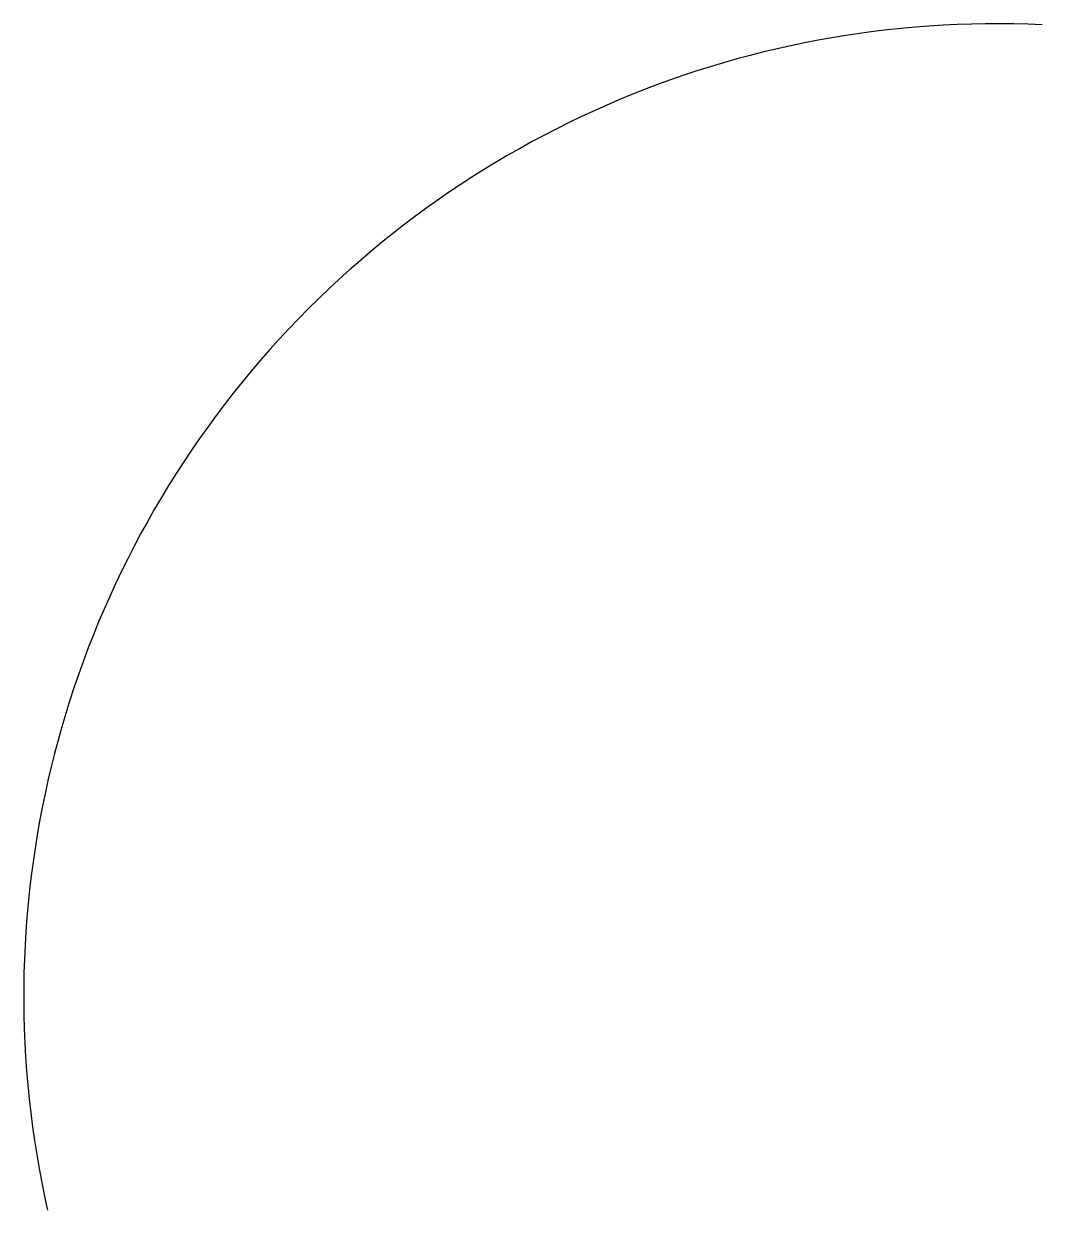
# Model space of a CAD drawing. Extents: x 166.2 to 247, y 23.5 to 117.6.
import ezdxf

# ---------------------------------------------------------------- set-up
doc = ezdxf.new("R2010")
doc.units = 0
doc.header["$MEASUREMENT"] = 0
doc.layers.add('PLAT-CURVE', color=4, linetype='CONTINUOUS')

msp = doc.modelspace()

# ---------------------------------------------------------------- linework, layer by layer
at = {"layer": 'PLAT-CURVE'}
msp.add_arc((243.328, 40.442), 77.17, 87.28969, -167.28899, dxfattribs=at)

doc.saveas('drawing.dxf')
